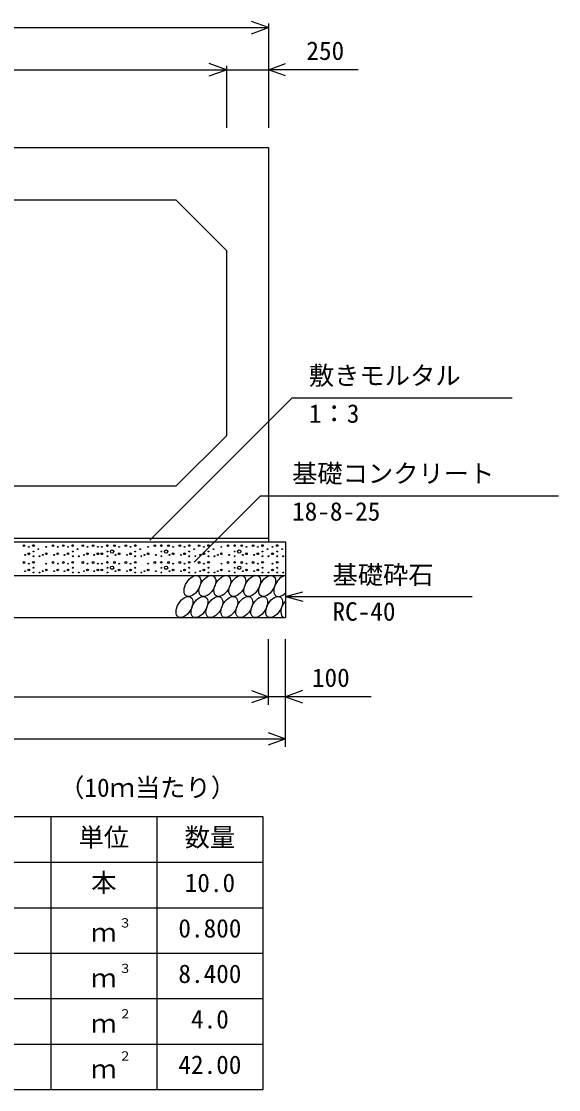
# Model space of a CAD drawing. Units: millimetres, scale not verified. Extents: x -100800 to 100800, y -35640 to 35640.
# Drawn here: x 38093 to 41280, y -23801 to -17460 of the extents above; entities that cross this region are included whole.
import ezdxf
from ezdxf.enums import TextEntityAlignment as Align

# ---------------------------------------------------------------- set-up
doc = ezdxf.new("R2010")
doc.units = ezdxf.units.MM
doc.header["$LTSCALE"] = 120
for name, color, linetype, lineweight in [('0-0_DIM', 7, 'Continuous', 25), ('0-2_HATCH', 6, 'Continuous', 25), ('0-3_HYO', 3, 'Continuous', 25), ('0-4_HYO2', 4, 'Continuous', 25), ('0-5_OUTLINE', 3, 'Continuous', 25), ('0-7_TXT', 7, 'Continuous', 25)]:
    doc.layers.add(name, color=color, linetype=linetype, lineweight=lineweight)
doc.styles.add('ＭＳ ゴシック', font='')
doc.styles.get('ＭＳ ゴシック').set_extended_font_data('MS Gothic')

msp = doc.modelspace()

# ---------------------------------------------------------------- linework, layer by layer
at = {"layer": '0-0_DIM'}
for p, q in [((35559.1, -17497.4), (39559.1, -17497.4)), ((39559.1, -17473.4), (39559.1, -18092)), ((39309.1, -17723.4), (39309.1, -18092)), ((40091.8, -17747.4), (39559.1, -17747.4)), ((39699, -19695.8), (38854.9, -20539.8)), ((39699, -19695.8), (41004.7, -19695.8)), ((39511.3, -20276.9), (39118.5, -20669.7)), ((39511.3, -20276.9), (41280.3, -20276.9)), ((39659.1, -20874.7), (39763.4, -20846.7)), ((39659.1, -20874.7), (40768, -20874.7)), ((39659.1, -20874.7), (39763.4, -20902.7)), ((39559.1, -21516.9), (39559.1, -21127.3)), ((39659.1, -21766.9), (39659.1, -21127.3)), ((35559.1, -21468.9), (39559.1, -21468.9)), ((35459.1, -21718.9), (39659.1, -21718.9))]:
    msp.add_line(p, q, dxfattribs=at)
for points in [[(39457.6, -17534.3), (39559.1, -17497.4), (39457.6, -17460.4)], [(35559.1, -17747.4), (35809.1, -17747.4), (39309.1, -17747.4), (39559.1, -17747.4)], [(39207.6, -17784.3), (39309.1, -17747.4), (39207.6, -17710.4)], [(39660.6, -17784.3), (39559.1, -17747.4), (39660.6, -17710.4)], [(39457.6, -21432), (39559.1, -21468.9), (39457.6, -21505.9)], [(39760.6, -21432), (39659.1, -21468.9), (39760.6, -21505.9)], [(40167.1, -21468.9), (39659.1, -21468.9), (39559.1, -21468.9)], [(39557.6, -21682), (39659.1, -21718.9), (39557.6, -21755.9)]]:
    msp.add_lwpolyline(points, dxfattribs=at)
at = {"layer": '0-2_HATCH'}
for centre, radius in [((38108.4, -20572.5), 5), ((38136.4, -20579.5), 2.5), ((38164.5, -20571.6), 5), ((38164.5, -20607.5), 2.5), ((38193.4, -20593.5), 2.5), ((38240.4, -20579.5), 2.5), ((38280.2, -20572.5), 5), ((38308.2, -20579.5), 2.5), ((38341.3, -20572.5), 5), ((38369.3, -20579.5), 2.5), ((38397.3, -20571.6), 5), ((38397.3, -20607.5), 2.5), ((38426.2, -20593.5), 2.5), ((38456.9, -20572.5), 5), ((38485, -20579.5), 2.5), ((38518, -20572.5), 5), ((38546.1, -20579.5), 2.5), ((38570, -20579.5), 2.5), ((38602.9, -20571.6), 5), ((38602.9, -20607.5), 2.5), ((38630.6, -20607.5), 10), ((38644.6, -20572.5), 5), ((38672.6, -20579.5), 2.5), ((38712.4, -20572.5), 5), ((38740.4, -20579.5), 2.5), ((38768.5, -20571.6), 5), ((38768.5, -20607.5), 2.5), ((38797.3, -20593.5), 2.5), ((38844.4, -20579.5), 2.5), ((38884.1, -20572.5), 5), ((38923.2, -20571.6), 5), ((38923.2, -20607.5), 2.5), ((38951, -20607.5), 10), ((38965, -20572.5), 5), ((38993, -20579.5), 2.5), ((39032.8, -20572.5), 5), ((39060.8, -20579.5), 2.5), ((39088.8, -20571.6), 5), ((39088.8, -20607.5), 2.5), ((39117.7, -20593.5), 2.5), ((39147.1, -20572.5), 5), ((39175.2, -20579.5), 2.5), ((39203.2, -20571.6), 5), ((39203.2, -20607.5), 2.5), ((39232.1, -20593.5), 2.5), ((39279.2, -20579.5), 2.5), ((39318.9, -20572.5), 5), ((39358, -20571.6), 5), ((39358, -20607.5), 2.5), ((39385.7, -20607.5), 10), ((39399.7, -20572.5), 5), ((39427.8, -20579.5), 2.5), ((39467.5, -20572.5), 5), ((39495.5, -20579.5), 2.5), ((39523.6, -20571.6), 5), ((39523.6, -20607.5), 2.5), ((39552.5, -20593.5), 2.5), ((39582.7, -20579.5), 2.5), ((39610.8, -20571.6), 5), ((39610.8, -20607.5), 2.5), ((39639.6, -20593.5), 2.5), ((38108.4, -20672.5), 5), ((38115.4, -20627.7), 2.5), ((38136.4, -20620.7), 5), ((38164.5, -20671.6), 5), ((38164.5, -20635.6), 2.5), ((38200.4, -20635.6), 2.5), ((38219.4, -20627.7), 2.5), ((38240.4, -20620.7), 5), ((38280.2, -20672.5), 5), ((38287.2, -20627.7), 2.5), ((38308.2, -20620.7), 5), ((38341.3, -20672.5), 5), ((38348.3, -20627.7), 2.5), ((38369.3, -20620.7), 5), ((38397.3, -20671.6), 5), ((38397.3, -20635.6), 2.5), ((38433.2, -20635.6), 2.5), ((38456.9, -20672.5), 5), ((38464, -20627.7), 2.5), ((38485, -20620.7), 5), ((38518, -20672.5), 5), ((38525, -20627.7), 2.5), ((38546.1, -20620.7), 5), ((38570, -20620.7), 5), ((38602.9, -20671.6), 5), ((38602.9, -20635.6), 2.5), ((38644.6, -20672.5), 5), ((38651.6, -20627.7), 2.5), ((38672.6, -20620.7), 5), ((38712.4, -20672.5), 5), ((38719.4, -20627.7), 2.5), ((38740.4, -20620.7), 5), ((38768.5, -20671.6), 5), ((38768.5, -20635.6), 2.5), ((38804.3, -20635.6), 2.5), ((38823.4, -20627.7), 2.5), ((38844.4, -20620.7), 5), ((38884.1, -20672.5), 5), ((38891.1, -20627.7), 2.5), ((38923.2, -20671.6), 5), ((38923.2, -20635.6), 2.5), ((38965, -20672.5), 5), ((38972, -20627.7), 2.5), ((38993, -20620.7), 5), ((39032.8, -20672.5), 5), ((39039.8, -20627.7), 2.5), ((39060.8, -20620.7), 5), ((39088.8, -20671.6), 5), ((39088.8, -20635.6), 2.5), ((39124.7, -20635.6), 2.5), ((39147.1, -20672.5), 5), ((39154.1, -20627.7), 2.5), ((39175.2, -20620.7), 5), ((39203.2, -20671.6), 5), ((39203.2, -20635.6), 2.5), ((39239.1, -20635.6), 2.5), ((39258.1, -20627.7), 2.5), ((39279.2, -20620.7), 5), ((39318.9, -20672.5), 5), ((39325.9, -20627.7), 2.5), ((39358, -20671.6), 5), ((39358, -20635.6), 2.5), ((39399.7, -20672.5), 5), ((39406.7, -20627.7), 2.5), ((39427.8, -20620.7), 5), ((39467.5, -20672.5), 5), ((39474.5, -20627.7), 2.5), ((39495.5, -20620.7), 5), ((39523.6, -20671.6), 5), ((39523.6, -20635.6), 2.5), ((39559.5, -20635.6), 2.5), ((39582.7, -20620.7), 5), ((39610.8, -20671.6), 5), ((39610.8, -20635.6), 2.5), ((39646.6, -20635.6), 2.5), ((38115.4, -20723.8), 2.5), ((38136.4, -20716.8), 5), ((38136.4, -20679.5), 2.5), ((38164.5, -20703.6), 2.5), ((38164.5, -20731.6), 2.5), ((38200.4, -20731.6), 2.5), ((38219.4, -20723.8), 2.5), ((38240.4, -20716.8), 5), ((38240.4, -20679.5), 2.5), ((38287.2, -20723.8), 2.5), ((38308.2, -20716.8), 5), ((38308.2, -20679.5), 2.5), ((38348.3, -20723.8), 2.5), ((38369.3, -20716.8), 5), ((38369.3, -20679.5), 2.5), ((38397.3, -20703.6), 2.5), ((38397.3, -20731.6), 2.5), ((38433.2, -20731.6), 2.5), ((38464, -20723.8), 2.5), ((38485, -20716.8), 5), ((38485, -20679.5), 2.5), ((38525, -20723.8), 2.5), ((38546.1, -20716.8), 5), ((38546.1, -20679.5), 2.5), ((38570, -20716.8), 5), ((38570, -20679.5), 2.5), ((38602.9, -20703.6), 2.5), ((38602.9, -20731.6), 2.5), ((38630.6, -20703.6), 10), ((38651.6, -20723.8), 2.5), ((38672.6, -20716.8), 5), ((38672.6, -20679.5), 2.5), ((38719.4, -20723.8), 2.5), ((38740.4, -20716.8), 5), ((38740.4, -20679.5), 2.5), ((38768.5, -20703.6), 2.5), ((38768.5, -20731.6), 2.5), ((38804.3, -20731.6), 2.5), ((38823.4, -20723.8), 2.5), ((38844.4, -20716.8), 5), ((38844.4, -20679.5), 2.5), ((38891.1, -20723.8), 2.5), ((38923.2, -20703.6), 2.5), ((38923.2, -20731.6), 2.5), ((38951, -20703.6), 10), ((38972, -20723.8), 2.5), ((38993, -20716.8), 5), ((38993, -20679.5), 2.5), ((39039.8, -20723.8), 2.5), ((39060.8, -20716.8), 5), ((39060.8, -20679.5), 2.5), ((39088.8, -20703.6), 2.5), ((39088.8, -20731.6), 2.5), ((39124.7, -20731.6), 2.5), ((39154.1, -20723.8), 2.5), ((39175.2, -20716.8), 5), ((39175.2, -20679.5), 2.5), ((39203.2, -20703.6), 2.5), ((39203.2, -20731.6), 2.5), ((39239.1, -20731.6), 2.5), ((39258.1, -20723.8), 2.5), ((39279.2, -20716.8), 5), ((39279.2, -20679.5), 2.5), ((39325.9, -20723.8), 2.5), ((39358, -20703.6), 2.5), ((39358, -20731.6), 2.5), ((39385.7, -20703.6), 10), ((39406.7, -20723.8), 2.5), ((39427.8, -20716.8), 5), ((39427.8, -20679.5), 2.5), ((39474.5, -20723.8), 2.5), ((39495.5, -20716.8), 5), ((39495.5, -20679.5), 2.5), ((39523.6, -20703.6), 2.5), ((39523.6, -20731.6), 2.5), ((39559.5, -20731.6), 2.5), ((39582.7, -20716.8), 5), ((39582.7, -20679.5), 2.5), ((39610.8, -20703.6), 2.5), ((39610.8, -20731.6), 2.5), ((39646.6, -20731.6), 2.5)]:
    msp.add_circle(centre, radius, dxfattribs=at)
for centre in [(39107.6, -20812.2), (39196.3, -20812.2), (39285, -20812.2), (39373.7, -20812.2), (39462.4, -20812.2), (39551.1, -20812.2), (39060.5, -20937.2), (39149.2, -20937.2), (39237.9, -20937.2), (39326.6, -20937.2), (39415.3, -20937.2), (39504, -20937.2), (39592.7, -20937.2)]:
    msp.add_ellipse(centre, major_axis=(36.4, 58.9), ratio=0.5792, dxfattribs=at)
for centre, start_param, end_param in [((39639.8, -20812.2), 0.419949, 4.357003), ((39681.4, -20937.2), 1.28053, 3.496422)]:
    msp.add_ellipse(centre, major_axis=(36.4, 58.9), ratio=0.5792, start_param=start_param, end_param=end_param, dxfattribs=at)
at = {"layer": '0-3_HYO'}
for p, q in [((38266.6, -22181.4), (38266.6, -23801.4)), ((38896.6, -22181.4), (38896.6, -23801.4)), ((35591.6, -22451.4), (39526.6, -22451.4))]:
    msp.add_line(p, q, dxfattribs=at)
msp.add_lwpolyline([(35591.6, -23801.4), (39526.6, -23801.4), (39526.6, -22181.4), (35591.6, -22181.4)], close=True, dxfattribs=at)
at = {"layer": '0-4_HYO2'}
for p, q in [((35591.6, -22721.4), (39526.6, -22721.4)), ((35591.6, -22991.4), (39526.6, -22991.4)), ((35591.6, -23261.4), (39526.6, -23261.4)), ((35591.6, -23531.4), (39526.6, -23531.4))]:
    msp.add_line(p, q, dxfattribs=at)
at = {"layer": '0-5_OUTLINE'}
for p, q in [((36109.1, -18519.7), (39009.1, -18519.7)), ((39309.1, -18819.7), (39009.1, -18519.7)), ((39309.1, -18819.7), (39309.1, -19919.7)), ((39009.1, -20219.7), (39309.1, -19919.7)), ((39009.1, -20219.7), (36109.1, -20219.7)), ((39559.1, -20529.7), (35559.1, -20529.7)), ((35459.1, -20549.7), (39659.1, -20549.7)), ((39659.1, -20549.7), (39659.1, -20999.7)), ((35459.1, -20749.7), (39659.1, -20749.7)), ((35459.1, -20999.7), (39659.1, -20999.7))]:
    msp.add_line(p, q, dxfattribs=at)
msp.add_lwpolyline([(35559.1, -18209.7), (39559.1, -18209.7), (39559.1, -20549.7)], dxfattribs=at)

# ---------------------------------------------------------------- texts
at = {"layer": '0-0_DIM', "style": 'ＭＳ ゴシック'}
for s, p in [('250', (39783.4, -17722.4)), ('敷きモルタル', (39798.6, -19650.8)), ('1：3', (39798.6, -19876)), ('基礎コンクリート', (39698.6, -20232)), ('18-8-25', (39698.6, -20457.1)), ('基礎砕石', (39938.3, -20833.5)), ('RC-40', (39938.3, -21051.1)), ('100', (39816.5, -21443.9))]:
    msp.add_text(s, height=110, dxfattribs=at).set_placement(p, align=Align.BOTTOM_LEFT)
at = {"layer": '0-7_TXT', "style": 'ＭＳ ゴシック'}
for s, height, p in [('（10ｍ当たり）', 110, (38316.6, -22096.4)), ('単位', 110, (38431.6, -22391.4)), ('数量', 110, (39061.6, -22391.4)), ('本', 110, (38506.6, -22661.4)), ('10.0', 110, (39061.6, -22661.4)), ('３', 55, (38670.5, -22855.5)), ('0.800', 110, (39024.1, -22931.4)), ('ｍ', 110, (38506.6, -22956.4)), ('３', 55, (38670.5, -23125.5)), ('8.400', 110, (39024.1, -23201.4)), ('ｍ', 110, (38506.6, -23226.4)), ('２', 55, (38670.5, -23395.5)), ('4.0', 110, (39099.1, -23471.4)), ('ｍ', 110, (38506.6, -23496.4)), ('２', 55, (38670.5, -23645.5)), ('ｍ', 110, (38506.6, -23766.4)), ('42.00', 110, (39024.1, -23741.4))]:
    msp.add_text(s, height=height, dxfattribs=at).set_placement(p, align=Align.BOTTOM_LEFT)

doc.saveas('drawing.dxf')
